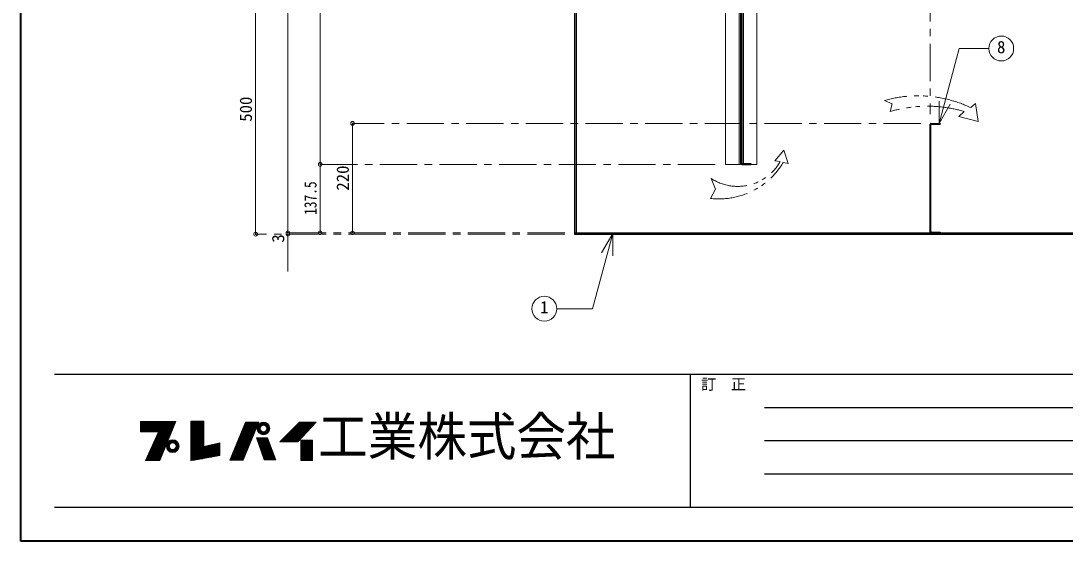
# Model space of a CAD drawing. Units: millimetres at full size, sheet at 1:15; details may follow other scales. Extents: x -3193 to 2882, y -2028 to 2187.
# Drawn here: x -3193 to -1092, y -2028 to -982 of the extents above; entities that cross this region are included whole.
import ezdxf
from ezdxf.enums import TextEntityAlignment as Align

# ---------------------------------------------------------------- set-up
doc = ezdxf.new("R2010")
doc.units = ezdxf.units.MM
doc.header["$LTSCALE"] = 15
doc.header["$PDMODE"] = 32
doc.header["$PDSIZE"] = 7.5
doc.linetypes.add('CHAIN1', pattern=[8, 5, -1, 1, -1])
doc.linetypes.add('DOUBLE_CHAIN1', pattern=[8.8, 5, -1, 0.6, -0.6, 0.6, -1])
doc.layers.add('0-0', color=7, linetype='Continuous', lineweight=18)
doc.styles.add('ＭＳ ゴシック', font='')
doc.styles.get('ＭＳ ゴシック').set_extended_font_data('MS Gothic')

msp = doc.modelspace()

# ---------------------------------------------------------------- linework, layer by layer
at = {"layer": '0-0', "color": 1, "lineweight": 40}
for p, q in [((-3193.31, -2028.2), (-3193.31, 2186.8)), ((2881.69, -2028.2), (-3193.31, -2028.2))]:
    msp.add_line(p, q, dxfattribs=at)
at = {"layer": '0-0', "color": 4, "linetype": 'CHAIN1', "lineweight": 9}
for p, q in [((-1363.31, 171.8), (-1363.31, -1169.7)), ((-1381.81, -1188.2), (-2525.81, -1188.2)), ((-2590.81, -1270.7), (-1794.81, -1270.7)), ((-2098.81, -1411.2), (-2720.81, -1411.2)), ((-2098.81, -1408.2), (-2655.81, -1408.2))]:
    msp.add_line(p, q, dxfattribs=at)
at = {"layer": '0-0', "color": 4, "lineweight": 9}
for p, q in [((-2655.81, -1408.2), (-2655.81, -293.2)), ((-2590.81, -1270.7), (-2590.81, -293.2)), ((-1711.81, -293.2), (-1711.81, -1270.7)), ((-1774.81, -805.2), (-1774.81, -1270.7)), ((-2720.81, -908.2), (-2720.81, -1411.2)), ((-2525.81, -1188.2), (-2525.81, -1408.2)), ((-2590.81, -1408.2), (-2590.81, -1270.7)), ((-1747.81, -1270.7), (-1774.81, -1270.7)), ((-1724.06, -1270.7), (-1711.81, -1270.7)), ((-2655.81, -1486.2), (-2655.81, -1408.2))]:
    msp.add_line(p, q, dxfattribs=at)
at = {"layer": '0-0', "color": 5, "lineweight": 25}
for p, q in [((-1744.06, -1269.2), (-1744.06, -294.7)), ((-1742.56, -1268.45), (-1742.56, -295.45)), ((-2078.81, -502.2), (-2078.81, -1411.2)), ((-2075.81, -502.2), (-2075.81, -1408.2)), ((-1363.31, -1406.7), (-1363.31, -1189.7)), ((-1361.81, -1188.2), (-1343.31, -1188.2)), ((-1361.81, -1405.95), (-1361.81, -1190.45)), ((-1361.06, -1189.7), (-1343.31, -1189.7)), ((-1343.31, -1188.2), (-1343.31, -1189.7)), ((-1742.56, -1270.7), (-1724.06, -1270.7)), ((-1741.81, -1269.2), (-1724.06, -1269.2)), ((-1724.06, -1269.2), (-1724.06, -1270.7)), ((-1361.06, -1406.7), (-1343.31, -1406.7)), ((-1343.31, -1406.7), (-1343.31, -1408.2)), ((-2078.81, -1408.2), (-172.81, -1408.2)), ((-2078.81, -1411.2), (-172.81, -1411.2))]:
    msp.add_line(p, q, dxfattribs=at)
at = {"layer": '0-0'}
for p, q in [((-1741.81, -294.7), (-1741.81, -1269.2)), ((-1738.81, -294.7), (-1738.81, -1269.2)), ((-1747.81, -512.22), (-1747.81, -1270.7)), ((-1744.81, -528.11), (-1744.81, -1270.7)), ((-1345.43, -1188.49), (-1305.03, -1037.72)), ((-1245.17, -1037.72), (-1305.03, -1037.72)), ((-1345.43, -1188.49), (-1345.43, -1143.49)), ((-1345.43, -1188.49), (-1322.93, -1149.52)), ((-1747.81, -1270.7), (-1744.81, -1270.7)), ((-2002.16, -1409.48), (-2024.66, -1448.45)), ((-2002.16, -1409.48), (-2002.16, -1454.48)), ((-2952.66, -1788.5), (-2881.55, -1788.5)), ((-2952.66, -1789.13), (-2881.81, -1789.13)), ((-2952.66, -1790.08), (-2882.2, -1790.08)), ((-2952.66, -1791.02), (-2882.59, -1791.02)), ((-2952.66, -1791.97), (-2882.98, -1791.97)), ((-2952.66, -1793.23), (-2883.5, -1793.23)), ((-2883.89, -1794.17), (-2952.66, -1794.17)), ((-2952.66, -1795.12), (-2884.29, -1795.12)), ((-2952.66, -1796.06), (-2884.68, -1796.06)), ((-2952.66, -1797.01), (-2885.07, -1797.01)), ((-2952.66, -1797.95), (-2885.46, -1797.95)), ((-2952.66, -1798.58), (-2885.72, -1798.58)), ((-2952.66, -1799.84), (-2886.24, -1799.84)), ((-2952.66, -1800.79), (-2886.63, -1800.79)), ((-2952.66, -1801.73), (-2887.02, -1801.73)), ((-2952.66, -1802.68), (-2887.41, -1802.68)), ((-2952.66, -1803.62), (-2887.8, -1803.62)), ((-2952.66, -1804.57), (-2888.19, -1804.57)), ((-2952.66, -1805.51), (-2888.59, -1805.51)), ((-2952.66, -1806.46), (-2888.98, -1806.46)), ((-2952.66, -1807.4), (-2889.37, -1807.4)), ((-2913.6, -1865.99), (-2881.16, -1787.56)), ((-2851.23, -1787.24), (-2851.23, -1866.94)), ((-2825.09, -1787.24), (-2851.23, -1787.24)), ((-2851.23, -1788.5), (-2825.09, -1788.5)), ((-2851.23, -1789.13), (-2825.09, -1789.13)), ((-2851.23, -1790.08), (-2825.09, -1790.08)), ((-2851.23, -1791.02), (-2825.09, -1791.02)), ((-2851.23, -1791.97), (-2825.09, -1791.97)), ((-2851.23, -1793.23), (-2825.09, -1793.23)), ((-2851.23, -1794.17), (-2825.09, -1794.17)), ((-2851.23, -1795.12), (-2825.09, -1795.12)), ((-2851.23, -1796.06), (-2825.09, -1796.06)), ((-2851.23, -1797.01), (-2825.09, -1797.01)), ((-2851.23, -1797.95), (-2825.09, -1797.95)), ((-2851.23, -1798.58), (-2825.09, -1798.58)), ((-2851.23, -1799.84), (-2825.09, -1799.84)), ((-2851.23, -1800.79), (-2825.09, -1800.79)), ((-2851.23, -1801.73), (-2825.09, -1801.73)), ((-2851.23, -1802.68), (-2825.09, -1802.68)), ((-2851.23, -1803.62), (-2825.09, -1803.62)), ((-2851.23, -1804.57), (-2825.09, -1804.57)), ((-2851.23, -1805.51), (-2825.09, -1805.51)), ((-2851.23, -1806.46), (-2825.09, -1806.46)), ((-2851.23, -1807.4), (-2825.09, -1807.4)), ((-2741.3, -1788.82), (-2772.8, -1865.36)), ((-2748.95, -1807.4), (-2721.93, -1807.4)), ((-2748.56, -1806.46), (-2721.54, -1806.46)), ((-2748.17, -1805.51), (-2721.15, -1805.51)), ((-2747.78, -1804.57), (-2720.75, -1804.57)), ((-2747.39, -1803.62), (-2720.36, -1803.62)), ((-2746.97, -1802.68), (-2719.97, -1802.68)), ((-2746.61, -1801.73), (-2719.58, -1801.73)), ((-2746.22, -1800.79), (-2719.18, -1800.79)), ((-2746.02, -1865.36), (-2714.21, -1788.82)), ((-2745.84, -1799.84), (-2718.79, -1799.84)), ((-2745.32, -1798.58), (-2718.27, -1798.58)), ((-2745.06, -1797.95), (-2718.01, -1797.95)), ((-2744.67, -1797.01), (-2717.61, -1797.01)), ((-2744.28, -1796.06), (-2717.22, -1796.06)), ((-2743.89, -1795.12), (-2716.83, -1795.12)), ((-2743.5, -1794.17), (-2716.43, -1794.17)), ((-2743.11, -1793.23), (-2716.04, -1793.23)), ((-2742.59, -1791.97), (-2715.52, -1791.97)), ((-2742.21, -1791.02), (-2715.15, -1791.02)), ((-2741.82, -1790.08), (-2714.73, -1790.08)), ((-2741.3, -1788.82), (-2714.21, -1788.82)), ((-2717.82, -1801.73), (-2711.82, -1801.73)), ((-2717.76, -1800.47), (-2711.7, -1800.47)), ((-2717.73, -1803.31), (-2711.64, -1803.31)), ((-2717.5, -1798.9), (-2711.2, -1798.9)), ((-2717.43, -1804.88), (-2711.04, -1804.88)), ((-2716.92, -1797.01), (-2709.89, -1797.01)), ((-2716.92, -1806.46), (-2709.89, -1806.46)), ((-2716.33, -1795.75), (-2708.19, -1795.75)), ((-2715.34, -1794.17), (-2694.81, -1794.17)), ((-2714.28, -1792.91), (-2695.87, -1792.91)), ((-2712.46, -1791.34), (-2697.69, -1791.34)), ((-2710.24, -1790.08), (-2699.9, -1790.08)), ((-2693.82, -1795.75), (-2701.95, -1795.75)), ((-2693.23, -1797.01), (-2700.25, -1797.01)), ((-2693.23, -1806.46), (-2700.25, -1806.46)), ((-2692.72, -1804.88), (-2699.1, -1804.88)), ((-2692.64, -1798.9), (-2698.95, -1798.9)), ((-2692.42, -1803.31), (-2698.51, -1803.31)), ((-2692.39, -1800.47), (-2698.44, -1800.47)), ((-2698.32, -1801.73), (-2692.32, -1801.73)), ((-2650.89, -1807.4), (-2616.18, -1807.4)), ((-2649.95, -1806.46), (-2615.3, -1806.46)), ((-2649, -1805.51), (-2614.42, -1805.51)), ((-2648.06, -1804.57), (-2613.54, -1804.57)), ((-2647.11, -1803.62), (-2612.67, -1803.62)), ((-2646.17, -1802.68), (-2611.79, -1802.68)), ((-2645.22, -1801.73), (-2610.91, -1801.73)), ((-2644.28, -1800.79), (-2609.94, -1800.79)), ((-2643.33, -1799.84), (-2609.16, -1799.84)), ((-2642.07, -1798.58), (-2607.99, -1798.58)), ((-2641.44, -1797.95), (-2607.4, -1797.95)), ((-2640.5, -1797.01), (-2606.52, -1797.01)), ((-2639.55, -1796.06), (-2605.65, -1796.06)), ((-2638.61, -1795.12), (-2604.77, -1795.12)), ((-2637.66, -1794.17), (-2603.89, -1794.17)), ((-2636.72, -1793.23), (-2603.01, -1793.23)), ((-2635.77, -1828.51), (-2598.92, -1788.82)), ((-2635.46, -1791.97), (-2601.84, -1791.97)), ((-2634.51, -1791.02), (-2600.97, -1791.02)), ((-2633.57, -1790.08), (-2600.09, -1790.08)), ((-2916.12, -1808.66), (-2952.66, -1808.66)), ((-2942.58, -1865.99), (-2916.12, -1808.66)), ((-2897.97, -1828.19), (-2925.14, -1828.19)), ((-2924.56, -1826.93), (-2897.45, -1826.93)), ((-2896.79, -1825.36), (-2923.83, -1825.36)), ((-2896.14, -1823.78), (-2923.1, -1823.78)), ((-2895.62, -1822.52), (-2922.52, -1822.52)), ((-2921.79, -1820.95), (-2894.97, -1820.95)), ((-2894.45, -1819.69), (-2921.21, -1819.69)), ((-2893.93, -1818.43), (-2920.53, -1818.43)), ((-2919.9, -1816.85), (-2893.28, -1816.85)), ((-2892.75, -1815.59), (-2919.32, -1815.59)), ((-2892.1, -1814.02), (-2918.59, -1814.02)), ((-2891.71, -1813.07), (-2918.16, -1813.07)), ((-2891.19, -1811.81), (-2917.58, -1811.81)), ((-2890.8, -1810.87), (-2917.14, -1810.87)), ((-2890.28, -1809.61), (-2916.56, -1809.61)), ((-2889.89, -1808.66), (-2916.12, -1808.66)), ((-2896.67, -1828.19), (-2878.88, -1828.19)), ((-2895.16, -1826.93), (-2880.39, -1826.93)), ((-2892.16, -1825.36), (-2883.38, -1825.36)), ((-2851.23, -1808.66), (-2825.09, -1808.66)), ((-2851.23, -1809.61), (-2825.09, -1809.61)), ((-2851.23, -1810.87), (-2825.09, -1810.87)), ((-2851.23, -1811.81), (-2825.09, -1811.81)), ((-2851.23, -1813.07), (-2825.09, -1813.07)), ((-2851.23, -1814.02), (-2825.09, -1814.02)), ((-2851.23, -1815.59), (-2825.09, -1815.59)), ((-2851.23, -1816.85), (-2825.09, -1816.85)), ((-2851.23, -1818.43), (-2825.09, -1818.43)), ((-2851.23, -1819.69), (-2825.09, -1819.69)), ((-2851.23, -1820.95), (-2825.09, -1820.95)), ((-2851.23, -1822.52), (-2825.09, -1822.52)), ((-2851.23, -1823.78), (-2825.09, -1823.78)), ((-2851.23, -1825.36), (-2825.09, -1825.36)), ((-2851.23, -1826.93), (-2825.09, -1826.93)), ((-2851.23, -1828.19), (-2825.09, -1828.19)), ((-2757.5, -1828.19), (-2730.57, -1828.19)), ((-2756.98, -1826.93), (-2730.05, -1826.93)), ((-2756.34, -1825.36), (-2729.4, -1825.36)), ((-2755.69, -1823.78), (-2728.74, -1823.78)), ((-2755.16, -1822.52), (-2728.22, -1822.52)), ((-2754.53, -1820.95), (-2727.56, -1820.95)), ((-2754, -1819.69), (-2727.04, -1819.69)), ((-2753.48, -1818.43), (-2726.52, -1818.43)), ((-2752.84, -1816.85), (-2725.86, -1816.85)), ((-2752.32, -1815.59), (-2725.34, -1815.59)), ((-2751.67, -1814.02), (-2724.68, -1814.02)), ((-2751.28, -1813.07), (-2724.29, -1813.07)), ((-2750.76, -1811.81), (-2723.77, -1811.81)), ((-2750.37, -1810.87), (-2723.37, -1810.87)), ((-2749.85, -1809.61), (-2722.85, -1809.61)), ((-2749.46, -1808.66), (-2722.46, -1808.66)), ((-2718.82, -1820.95), (-2696.77, -1820.95)), ((-2718.28, -1822.52), (-2696.19, -1822.52)), ((-2717.84, -1823.78), (-2695.72, -1823.78)), ((-2717.29, -1825.36), (-2695.14, -1825.36)), ((-2716.74, -1826.93), (-2694.56, -1826.93)), ((-2716.31, -1828.19), (-2694.1, -1828.19)), ((-2716.16, -1808.03), (-2707.5, -1808.03)), ((-2715.1, -1809.61), (-2695.05, -1809.61)), ((-2713.97, -1810.87), (-2696.18, -1810.87)), ((-2711.48, -1812.76), (-2698.67, -1812.76)), ((-2708.49, -1814.02), (-2701.66, -1814.02)), ((-2693.99, -1808.03), (-2702.65, -1808.03)), ((-2680.5, -1865.05), (-2696.88, -1820.63)), ((-2670.42, -1826.93), (-2634.31, -1826.93)), ((-2668.85, -1825.36), (-2632.85, -1825.36)), ((-2667.27, -1823.78), (-2631.39, -1823.78)), ((-2666.01, -1822.52), (-2630.22, -1822.52)), ((-2664.44, -1820.95), (-2628.75, -1820.95)), ((-2663.18, -1819.69), (-2627.58, -1819.69)), ((-2661.92, -1818.43), (-2626.41, -1818.43)), ((-2660.34, -1816.85), (-2624.95, -1816.85)), ((-2659.08, -1815.59), (-2623.78, -1815.59)), ((-2657.51, -1814.02), (-2622.32, -1814.02)), ((-2656.56, -1813.07), (-2621.44, -1813.07)), ((-2655.3, -1811.81), (-2620.27, -1811.81)), ((-2654.36, -1810.87), (-2619.39, -1810.87)), ((-2653.1, -1809.61), (-2618.22, -1809.61)), ((-2652.15, -1808.66), (-2617.35, -1808.66)), ((-2630.1, -1826.93), (-2606.16, -1826.93)), ((-2630.1, -1828.19), (-2606.16, -1828.19)), ((-2906.18, -1848.04), (-2934.3, -1848.04)), ((-2905.52, -1846.46), (-2933.57, -1846.46)), ((-2905, -1845.2), (-2932.99, -1845.2)), ((-2904.35, -1843.63), (-2932.26, -1843.63)), ((-2903.7, -1842.05), (-2931.53, -1842.05)), ((-2902.92, -1840.16), (-2930.61, -1840.16)), ((-2902.4, -1838.9), (-2930.08, -1838.9)), ((-2901.75, -1837.33), (-2929.35, -1837.33)), ((-2928.77, -1836.07), (-2901.22, -1836.07)), ((-2900.57, -1834.49), (-2928.04, -1834.49)), ((-2899.79, -1832.6), (-2927.17, -1832.6)), ((-2899.14, -1831.03), (-2926.45, -1831.03)), ((-2898.62, -1829.77), (-2925.86, -1829.77)), ((-2900.52, -1837.33), (-2894.52, -1837.33)), ((-2900.46, -1836.07), (-2894.4, -1836.07)), ((-2900.43, -1838.9), (-2894.34, -1838.9)), ((-2900.2, -1834.49), (-2893.9, -1834.49)), ((-2900.2, -1840.16), (-2893.9, -1840.16)), ((-2899.62, -1832.6), (-2892.59, -1832.6)), ((-2899.62, -1842.05), (-2892.59, -1842.05)), ((-2898.86, -1831.03), (-2890.2, -1831.03)), ((-2898.86, -1843.63), (-2890.2, -1843.63)), ((-2898.04, -1829.77), (-2877.51, -1829.77)), ((-2897.8, -1845.2), (-2877.75, -1845.2)), ((-2896.67, -1846.46), (-2878.88, -1846.46)), ((-2894.69, -1848.04), (-2880.86, -1848.04)), ((-2876.69, -1831.03), (-2885.35, -1831.03)), ((-2876.69, -1843.63), (-2885.35, -1843.63)), ((-2875.93, -1832.6), (-2882.95, -1832.6)), ((-2875.93, -1842.05), (-2882.95, -1842.05)), ((-2875.34, -1834.49), (-2881.65, -1834.49)), ((-2875.34, -1840.16), (-2881.65, -1840.16)), ((-2875.12, -1838.9), (-2881.21, -1838.9)), ((-2875.09, -1836.07), (-2881.14, -1836.07)), ((-2881.02, -1837.33), (-2875.02, -1837.33)), ((-2851.23, -1829.77), (-2825.09, -1829.77)), ((-2851.23, -1831.03), (-2825.09, -1831.03)), ((-2851.23, -1832.6), (-2825.09, -1832.6)), ((-2851.23, -1834.49), (-2825.09, -1834.49)), ((-2851.23, -1836.07), (-2825.09, -1836.07)), ((-2851.23, -1837.33), (-2825.09, -1837.33)), ((-2851.23, -1838.9), (-2792.64, -1838.9)), ((-2851.23, -1840.16), (-2792.64, -1840.16)), ((-2851.23, -1842.05), (-2792.64, -1842.05)), ((-2851.23, -1843.63), (-2792.64, -1843.63)), ((-2851.23, -1845.2), (-2792.64, -1845.2)), ((-2851.23, -1846.46), (-2792.64, -1846.46)), ((-2851.23, -1848.04), (-2792.64, -1848.04)), ((-2792.64, -1837.33), (-2822.27, -1837.33)), ((-2792.64, -1836.07), (-2816.62, -1836.07)), ((-2792.64, -1834.49), (-2809.57, -1834.49)), ((-2792.64, -1832.6), (-2801.11, -1832.6)), ((-2765.67, -1848.04), (-2738.82, -1848.04)), ((-2765.02, -1846.46), (-2738.17, -1846.46)), ((-2764.5, -1845.2), (-2737.64, -1845.2)), ((-2763.85, -1843.63), (-2736.99, -1843.63)), ((-2763.21, -1842.05), (-2736.33, -1842.05)), ((-2762.43, -1840.16), (-2735.55, -1840.16)), ((-2761.91, -1838.9), (-2735.03, -1838.9)), ((-2761.26, -1837.33), (-2734.37, -1837.33)), ((-2760.74, -1836.07), (-2733.85, -1836.07)), ((-2760.09, -1834.49), (-2733.19, -1834.49)), ((-2759.32, -1832.6), (-2732.41, -1832.6)), ((-2758.67, -1831.03), (-2731.75, -1831.03)), ((-2758.15, -1829.77), (-2731.23, -1829.77)), ((-2715.76, -1829.77), (-2693.51, -1829.77)), ((-2715.32, -1831.03), (-2693.05, -1831.03)), ((-2714.77, -1832.6), (-2692.47, -1832.6)), ((-2714.12, -1834.49), (-2691.77, -1834.49)), ((-2713.57, -1836.07), (-2691.19, -1836.07)), ((-2713.13, -1837.33), (-2690.73, -1837.33)), ((-2712.58, -1838.9), (-2690.15, -1838.9)), ((-2712.15, -1840.16), (-2689.68, -1840.16)), ((-2711.49, -1842.05), (-2688.98, -1842.05)), ((-2710.94, -1843.63), (-2688.4, -1843.63)), ((-2710.43, -1845.2), (-2687.82, -1845.2)), ((-2709.96, -1846.46), (-2687.36, -1846.46)), ((-2709.41, -1848.04), (-2686.78, -1848.04)), ((-2672, -1828.51), (-2635.77, -1828.51)), ((-2630.1, -1829.77), (-2606.16, -1829.77)), ((-2630.1, -1831.03), (-2606.16, -1831.03)), ((-2630.1, -1832.6), (-2606.16, -1832.6)), ((-2630.1, -1834.49), (-2606.16, -1834.49)), ((-2630.1, -1836.07), (-2606.16, -1836.07)), ((-2630.1, -1837.33), (-2606.16, -1837.33)), ((-2630.1, -1838.9), (-2606.16, -1838.9)), ((-2630.1, -1840.16), (-2606.16, -1840.16)), ((-2630.1, -1842.05), (-2606.16, -1842.05)), ((-2630.1, -1843.63), (-2606.16, -1843.63)), ((-2630.1, -1845.2), (-2606.16, -1845.2)), ((-2630.1, -1846.46), (-2606.16, -1846.46)), ((-2630.1, -1848.04), (-2606.16, -1848.04)), ((-2942.58, -1865.99), (-2913.6, -1865.99)), ((-2912.95, -1864.42), (-2941.86, -1864.42)), ((-2912.17, -1862.53), (-2940.98, -1862.53)), ((-2911.52, -1860.95), (-2940.26, -1860.95)), ((-2910.87, -1859.38), (-2939.53, -1859.38)), ((-2910.09, -1857.49), (-2938.66, -1857.49)), ((-2909.43, -1855.91), (-2937.93, -1855.91)), ((-2908.65, -1854.02), (-2937.06, -1854.02)), ((-2908.13, -1852.76), (-2936.48, -1852.76)), ((-2907.48, -1851.19), (-2935.75, -1851.19)), ((-2906.83, -1849.61), (-2935.02, -1849.61)), ((-2891.19, -1849.61), (-2884.36, -1849.61)), ((-2851.23, -1849.61), (-2792.64, -1849.61)), ((-2851.23, -1851.19), (-2792.64, -1851.19)), ((-2851.23, -1852.76), (-2792.64, -1852.76)), ((-2851.23, -1854.02), (-2792.64, -1854.02)), ((-2851.23, -1855.91), (-2792.64, -1855.91)), ((-2851.23, -1857.49), (-2799.54, -1857.49)), ((-2851.23, -1859.38), (-2809.88, -1859.38)), ((-2851.23, -1860.95), (-2818.49, -1860.95)), ((-2851.23, -1862.53), (-2827.11, -1862.53)), ((-2851.23, -1864.42), (-2837.45, -1864.42)), ((-2746.02, -1865.36), (-2772.8, -1865.36)), ((-2772.41, -1864.42), (-2745.63, -1864.42)), ((-2771.63, -1862.53), (-2744.84, -1862.53)), ((-2770.98, -1860.95), (-2744.19, -1860.95)), ((-2770.34, -1859.38), (-2743.54, -1859.38)), ((-2769.56, -1857.49), (-2742.75, -1857.49)), ((-2768.91, -1855.91), (-2742.1, -1855.91)), ((-2768.13, -1854.02), (-2741.31, -1854.02)), ((-2767.61, -1852.76), (-2740.79, -1852.76)), ((-2766.96, -1851.19), (-2740.13, -1851.19)), ((-2766.32, -1849.61), (-2739.48, -1849.61)), ((-2708.86, -1849.61), (-2686.2, -1849.61)), ((-2708.31, -1851.19), (-2685.61, -1851.19)), ((-2707.77, -1852.76), (-2685.03, -1852.76)), ((-2707.33, -1854.02), (-2684.57, -1854.02)), ((-2706.67, -1855.91), (-2683.87, -1855.91)), ((-2706.02, -1857.49), (-2683.29, -1857.49)), ((-2705.47, -1859.38), (-2682.59, -1859.38)), ((-2704.92, -1860.95), (-2682.01, -1860.95)), ((-2704.37, -1862.53), (-2681.43, -1862.53)), ((-2703.72, -1864.42), (-2680.74, -1864.42)), ((-2703.5, -1865.05), (-2680.5, -1865.05)), ((-2630.1, -1849.61), (-2606.16, -1849.61)), ((-2630.1, -1851.19), (-2606.16, -1851.19)), ((-2630.1, -1852.76), (-2606.16, -1852.76)), ((-2630.1, -1854.02), (-2606.16, -1854.02)), ((-2630.1, -1855.91), (-2606.16, -1855.91)), ((-2630.1, -1857.49), (-2606.16, -1857.49)), ((-2630.1, -1859.38), (-2606.16, -1859.38)), ((-2630.1, -1860.95), (-2606.16, -1860.95)), ((-2630.1, -1862.53), (-2606.16, -1862.53)), ((-2630.1, -1864.42), (-2606.16, -1864.42))]:
    msp.add_line(p, q, dxfattribs=at)
at = {"layer": '0-0', "color": 4, "linetype": 'DOUBLE_CHAIN1', "lineweight": 9}
for p, q in [((-1455.34, -1142.26), (-1439.89, -1149.17)), ((-1439.89, -1149.17), (-1443.59, -1164.46)), ((-1281.66, -1156.63), (-1272.14, -1148.15)), ((-1272.14, -1148.15), (-1266.35, -1184.67)), ((-1294.72, -1164.46), (-1305.62, -1174.36)), ((-1305.62, -1174.36), (-1266.35, -1184.67)), ((-1664.94, -1265.09), (-1675.75, -1263.58))]:
    msp.add_line(p, q, dxfattribs=at)
at = {"layer": '0-0', "color": 6, "lineweight": 25}
for p, q in [((-3125.81, -1692.84), (2814.19, -1692.84)), ((-1846.52, -1692.84), (-1846.52, -1960.7)), ((-1696.52, -1759.81), (-303.66, -1759.81)), ((-303.66, -1826.77), (-1696.52, -1826.77)), ((-303.66, -1893.74), (-1696.52, -1893.74)), ((2814.19, -1960.7), (-3125.81, -1960.7))]:
    msp.add_line(p, q, dxfattribs=at)
at = {"layer": '0-0', "color": 4, "linetype": 'DOUBLE_CHAIN1', "lineweight": 9}
for points in [[(-1658.98, -1266.83), (-1649.35, -1268.71), (-1657.66, -1242.31), (-1675.75, -1263.58)], [(-1804.14, -1298.94), (-1795.29, -1320.78), (-1805.24, -1339.21)]]:
    msp.add_lwpolyline(points, dxfattribs=at)
at = {"layer": '0-0'}
for points in [[(-2002.16, -1409.48), (-2042.75, -1560.96), (-2114.81, -1560.96)], [(-2952.66, -1808.66), (-2952.66, -1787.56), (-2881.16, -1787.56)], [(-2851.23, -1866.94), (-2792.64, -1856.23), (-2792.64, -1830.71), (-2825.09, -1837.96), (-2825.09, -1787.24)], [(-2672, -1828.51), (-2632.31, -1788.82), (-2598.92, -1788.82)], [(-2703.5, -1865.05), (-2718.93, -1820.63), (-2696.88, -1820.63)]]:
    msp.add_lwpolyline(points, dxfattribs=at)
msp.add_lwpolyline([(-2630.1, -1825.36), (-2630.1, -1865.99), (-2606.16, -1865.99), (-2606.16, -1825.36)], close=True, dxfattribs=at)
for centre, radius in [((-1220.17, -1037.72), 25), ((-2139.81, -1560.96), 25), ((-2705.07, -1801.73), 12.75), ((-2705.07, -1801.73), 6.75), ((-2887.77, -1837.33), 12.75), ((-2887.77, -1837.33), 6.75)]:
    msp.add_circle(centre, radius, dxfattribs=at)
at = {"layer": '0-0', "color": 4, "linetype": 'DOUBLE_CHAIN1', "lineweight": 9}
for centre, radius, start, end in [((-1387.6, -1380.36), 247.55, 64.66231, 105.88171), ((-1369.15, -1417.41), 263.67, 73.60204, 106.39796), ((-1788.18, -1189.72), 150.46, 263.49017, 329.17125), ((-1750.37, -1216.95), 98.06, 236.74465, 330.59796)]:
    msp.add_arc(centre, radius, start, end, dxfattribs=at)
at = {"layer": '0-0', "color": 5, "lineweight": 25}
for centre, radius, start, end in [((-1361.81, -1189.7), 1.5, 90, 180), ((-1361.06, -1190.45), 0.75, 90, 180), ((-1742.56, -1269.2), 1.5, 180, 270), ((-1741.81, -1268.45), 0.75, 180, 270), ((-1361.81, -1406.7), 1.5, 180, 270), ((-1361.06, -1405.95), 0.75, 180, 270)]:
    msp.add_arc(centre, radius, start, end, dxfattribs=at)
at = {"layer": '0-0', "color": 1}
for p in [(-2525.81, -1188.2), (-2590.81, -1270.7), (-2720.81, -1411.2), (-2655.81, -1408.2), (-2655.81, -1411.2), (-2590.81, -1408.2), (-2525.81, -1408.2)]:
    msp.add_point(p, dxfattribs=at)

# ---------------------------------------------------------------- texts
at = {"layer": '0-0', "style": 'ＭＳ ゴシック'}
for s, height, p in [('8', 24.74, (-1228.61, -1054.6)), ('1', 24.74, (-2148.25, -1577.83)), ('訂\u3000正', 21.99, (-1824.02, -1730.34))]:
    msp.add_text(s, height=height, dxfattribs=at).set_placement(p, align=Align.BOTTOM_LEFT)
for s, p in [('500', (-2720.81, -1185.01)), ('220', (-2525.81, -1323.51)), ('3', (-2655.81, -1428.08))]:
    msp.add_text(s, height=24.74, rotation=90, dxfattribs=at).set_placement(p, align=Align.BOTTOM_LEFT)
at = {"layer": '0-0', "style": 'ＭＳ ゴシック', "width": 0.8}
msp.add_text('137.5', height=24.74, rotation=90, dxfattribs=at).set_placement((-2590.81, -1372.26), align=Align.BOTTOM_LEFT)
at = {"layer": '0-0', "style": 'ＭＳ ゴシック', "width": 0.95}
msp.add_text('工業株式会社', height=76.98, dxfattribs=at).set_placement((-2594.91, -1879.27), align=Align.BOTTOM_LEFT)

doc.saveas('drawing.dxf')
